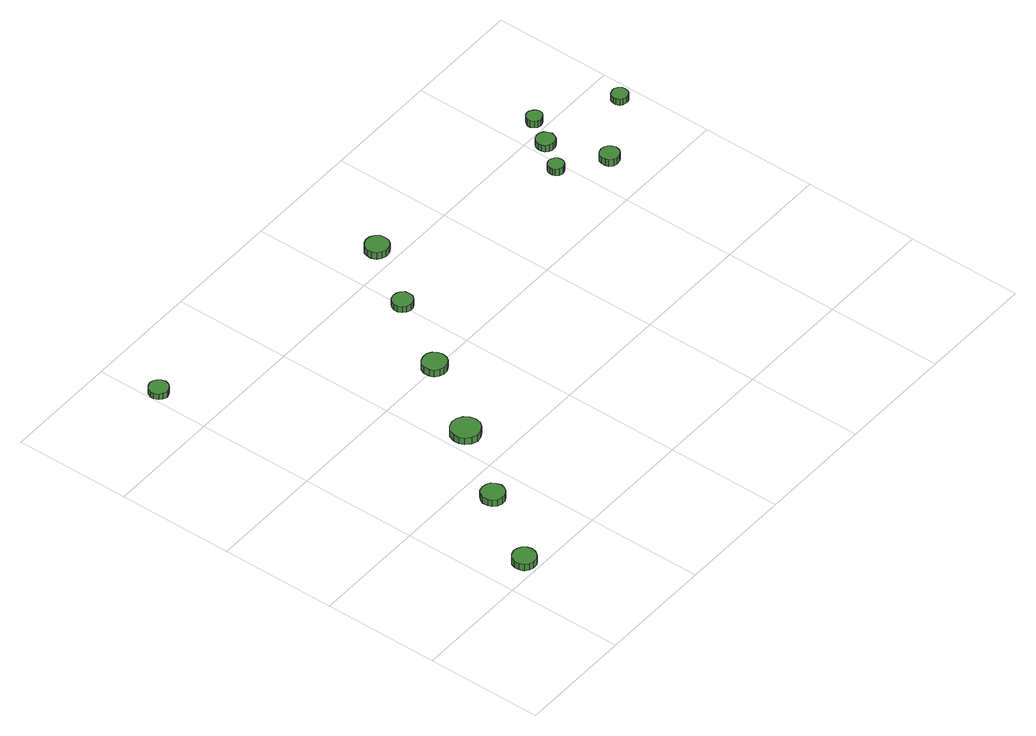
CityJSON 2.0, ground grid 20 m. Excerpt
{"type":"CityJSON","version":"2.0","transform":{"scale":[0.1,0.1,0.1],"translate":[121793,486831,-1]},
"CityObjects":{
"tree1":{"type":"SolitaryVegetationObject","attributes":{"function":"something"},"geometry":[{"type":"MultiSurface","lod":"1","boundaries":[[[0,1,2,3,4,5,6,7,8,9,10,11,12,13,14]],[[15,16,17,18,19,20,21,22,23,24,25,26,27,28,29]],[[0,29,28,1]],[[1,28,27,2]],[[2,27,26,3]],[[3,26,25,4]],[[4,25,24,5]],[[5,24,23,6]],[[6,23,22,7]],[[7,22,21,8]],[[8,21,20,9]],[[9,20,19,10]],[[10,19,18,11]],[[11,18,17,12]],[[12,17,16,13]],[[13,16,15,14]],[[14,15,29,0]]]}]},
"tree2":{"type":"SolitaryVegetationObject","attributes":{"function":"something"},"geometry":[{"type":"MultiSurface","lod":"1","boundaries":[[[30,31,32,33,34,35,36,37,38,39,40,41,42,43,44]],[[45,46,47,48,49,50,51,52,53,54,55,56,57,58,59]],[[30,59,58,31]],[[31,58,57,32]],[[32,57,56,33]],[[33,56,55,34]],[[34,55,54,35]],[[35,54,53,36]],[[36,53,52,37]],[[37,52,51,38]],[[38,51,50,39]],[[39,50,49,40]],[[40,49,48,41]],[[41,48,47,42]],[[42,47,46,43]],[[43,46,45,44]],[[44,45,59,30]]]}]},
"tree3":{"type":"SolitaryVegetationObject","attributes":{"function":"something"},"geometry":[{"type":"MultiSurface","lod":"1","boundaries":[[[60,61,62,63,64,65,66,67,68,69,70,71,72,73,74]],[[75,76,77,78,79,80,81,82,83,84,85,86,87,88,89]],[[60,89,88,61]],[[61,88,87,62]],[[62,87,86,63]],[[63,86,85,64]],[[64,85,84,65]],[[65,84,83,66]],[[66,83,82,67]],[[67,82,81,68]],[[68,81,80,69]],[[69,80,79,70]],[[70,79,78,71]],[[71,78,77,72]],[[72,77,76,73]],[[73,76,75,74]],[[74,75,89,60]]]}]},
"tree4":{"type":"SolitaryVegetationObject","attributes":{"function":"something"},"geometry":[{"type":"MultiSurface","lod":"1","boundaries":[[[90,91,92,93,94,95,96,97,98,99,100,101,102,103,104]],[[105,106,107,108,109,110,111,112,113,114,115,116,117,118,119]],[[90,119,118,91]],[[91,118,117,92]],[[92,117,116,93]],[[93,116,115,94]],[[94,115,114,95]],[[95,114,113,96]],[[96,113,112,97]],[[97,112,111,98]],[[98,111,110,99]],[[99,110,109,100]],[[100,109,108,101]],[[101,108,107,102]],[[102,107,106,103]],[[103,106,105,104]],[[104,105,119,90]]]}]},
"tree5":{"type":"SolitaryVegetationObject","attributes":{"function":"something"},"geometry":[{"type":"MultiSurface","lod":"1","boundaries":[[[120,121,122,123,124,125,126,127,128,129,130,131,132,133,134]],[[135,136,137,138,139,140,141,142,143,144,145,146,147,148,149]],[[120,149,148,121]],[[121,148,147,122]],[[122,147,146,123]],[[123,146,145,124]],[[124,145,144,125]],[[125,144,143,126]],[[126,143,142,127]],[[127,142,141,128]],[[128,141,140,129]],[[129,140,139,130]],[[130,139,138,131]],[[131,138,137,132]],[[132,137,136,133]],[[133,136,135,134]],[[134,135,149,120]]]}]},
"tree6":{"type":"SolitaryVegetationObject","attributes":{"function":"something"},"geometry":[{"type":"MultiSurface","lod":"1","boundaries":[[[150,151,152,153,154,155,156,157,158,159,160,161,162,163,164]],[[165,166,167,168,169,170,171,172,173,174,175,176,177,178,179]],[[150,179,178,151]],[[151,178,177,152]],[[152,177,176,153]],[[153,176,175,154]],[[154,175,174,155]],[[155,174,173,156]],[[156,173,172,157]],[[157,172,171,158]],[[158,171,170,159]],[[159,170,169,160]],[[160,169,168,161]],[[161,168,167,162]],[[162,167,166,163]],[[163,166,165,164]],[[164,165,179,150]]]}]},
"tree7":{"type":"SolitaryVegetationObject","attributes":{"function":"something"},"geometry":[{"type":"MultiSurface","lod":"1","boundaries":[[[180,181,182,183,184,185,186,187,188,189,190,191,192,193,194]],[[195,196,197,198,199,200,201,202,203,204,205,206,207,208,209]],[[180,209,208,181]],[[181,208,207,182]],[[182,207,206,183]],[[183,206,205,184]],[[184,205,204,185]],[[185,204,203,186]],[[186,203,202,187]],[[187,202,201,188]],[[188,201,200,189]],[[189,200,199,190]],[[190,199,198,191]],[[191,198,197,192]],[[192,197,196,193]],[[193,196,195,194]],[[194,195,209,180]]]}]},
"tree8":{"type":"SolitaryVegetationObject","attributes":{"function":"something"},"geometry":[{"type":"MultiSurface","lod":"1","boundaries":[[[210,211,212,213,214,215,216,217,218,219,220,221,222,223,224]],[[225,226,227,228,229,230,231,232,233,234,235,236,237,238,239]],[[210,239,238,211]],[[211,238,237,212]],[[212,237,236,213]],[[213,236,235,214]],[[214,235,234,215]],[[215,234,233,216]],[[216,233,232,217]],[[217,232,231,218]],[[218,231,230,219]],[[219,230,229,220]],[[220,229,228,221]],[[221,228,227,222]],[[222,227,226,223]],[[223,226,225,224]],[[224,225,239,210]]]}]},
"tree9":{"type":"SolitaryVegetationObject","attributes":{"function":"something"},"geometry":[{"type":"MultiSurface","lod":"1","boundaries":[[[240,241,242,243,244,245,246,247,248,249,250,251,252,253,254]],[[255,256,257,258,259,260,261,262,263,264,265,266,267,268,269]],[[240,269,268,241]],[[241,268,267,242]],[[242,267,266,243]],[[243,266,265,244]],[[244,265,264,245]],[[245,264,263,246]],[[246,263,262,247]],[[247,262,261,248]],[[248,261,260,249]],[[249,260,259,250]],[[250,259,258,251]],[[251,258,257,252]],[[252,257,256,253]],[[253,256,255,254]],[[254,255,269,240]]]}]},
"tree10":{"type":"SolitaryVegetationObject","attributes":{"function":"something"},"geometry":[{"type":"MultiSurface","lod":"1","boundaries":[[[270,271,272,273,274,275,276,277,278,279,280,281,282,283,284]],[[285,286,287,288,289,290,291,292,293,294,295,296,297,298,299]],[[270,299,298,271]],[[271,298,297,272]],[[272,297,296,273]],[[273,296,295,274]],[[274,295,294,275]],[[275,294,293,276]],[[276,293,292,277]],[[277,292,291,278]],[[278,291,290,279]],[[279,290,289,280]],[[280,289,288,281]],[[281,288,287,282]],[[282,287,286,283]],[[283,286,285,284]],[[284,285,299,270]]]}]},
"tree11":{"type":"SolitaryVegetationObject","attributes":{"function":"something"},"geometry":[{"type":"MultiSurface","lod":"1","boundaries":[[[300,301,302,303,304,305,306,307,308,309,310,311,312,313,314]],[[315,316,317,318,319,320,321,322,323,324,325,326,327,328,329]],[[300,329,328,301]],[[301,328,327,302]],[[302,327,326,303]],[[303,326,325,304]],[[304,325,324,305]],[[305,324,323,306]],[[306,323,322,307]],[[307,322,321,308]],[[308,321,320,309]],[[309,320,319,310]],[[310,319,318,311]],[[311,318,317,312]],[[312,317,316,313]],[[313,316,315,314]],[[314,315,329,300]]]}]},
"tree12":{"type":"SolitaryVegetationObject","attributes":{"function":"something"},"geometry":[{"type":"MultiSurface","lod":"1","boundaries":[[[330,331,332,333,334,335,336,337,338,339,340,341,342,343,344]],[[345,346,347,348,349,350,351,352,353,354,355,356,357,358,359]],[[330,359,358,331]],[[331,358,357,332]],[[332,357,356,333]],[[333,356,355,334]],[[334,355,354,335]],[[335,354,353,336]],[[336,353,352,337]],[[337,352,351,338]],[[338,351,350,339]],[[339,350,349,340]],[[340,349,348,341]],[[341,348,347,342]],[[342,347,346,343]],[[343,346,345,344]],[[344,345,359,330]]]}]}
},
"vertices":[
[81,24,20],[79,32,20],[74,39,20],[67,43,20],[59,44,20],[51,41,20],[45,36,20],[42,28,20],[42,20,20],[45,12,20],[51,7,20],[59,4,20],[67,5,20],[74,9,20],[79,16,20],[79,16,7],[74,9,7],[67,5,7],[59,4,7],[51,7,7],[45,12,7],[42,20,7],[42,28,7],[45,36,7],[51,41,7],[59,44,7],[67,43,7],[74,39,7],[79,32,7],[81,24,7],
[165,150,20],[163,158,20],[158,165,20],[151,169,20],[143,170,20],[135,168,20],[129,162,20],[126,155,20],[126,146,20],[129,139,20],[135,133,20],[143,131,20],[151,131,20],[158,136,20],[163,142,20],[163,142,7],[158,136,7],[151,131,7],[143,131,7],[135,133,7],[129,139,7],[126,146,7],[126,155,7],[129,162,7],[135,168,7],[143,170,7],[151,169,7],[158,165,7],[163,158,7],[165,150,7],
[36,702,16],[34,709,16],[30,714,16],[24,718,16],[18,719,16],[11,716,16],[6,712,16],[3,705,16],[3,699,16],[6,692,16],[11,688,16],[18,685,16],[24,686,16],[30,690,16],[34,695,16],[34,695,5],[30,690,5],[24,686,5],[18,685,5],[11,688,5],[6,692,5],[3,699,5],[3,705,5],[6,712,5],[11,716,5],[18,719,5],[24,718,5],[30,714,5],[34,709,5],[36,702,5],
[257,271,21],[255,281,21],[249,289,21],[240,295,21],[230,296,21],[220,293,21],[212,286,21],[208,276,21],[208,266,21],[212,257,21],[220,250,21],[230,246,21],[240,248,21],[249,253,21],[255,261,21],[255,261,8],[249,253,8],[240,248,8],[230,246,8],[220,250,8],[212,257,8],[208,266,8],[208,276,8],[212,286,8],[220,293,8],[230,296,8],[240,295,8],[249,289,8],[255,281,8],[257,271,8],
[342,401,20],[340,409,20],[335,416,20],[327,421,20],[319,421,20],[311,419,20],[304,413,20],[301,405,20],[301,396,20],[304,388,20],[311,383,20],[319,380,20],[327,381,20],[335,385,20],[340,392,20],[340,392,7],[335,385,7],[327,381,7],[319,380,7],[311,383,7],[304,388,7],[301,396,7],[301,405,7],[304,413,7],[311,419,7],[319,421,7],[327,421,7],[335,416,7],[340,409,7],[342,401,7],
[418,525,20],[417,532,20],[412,538,20],[406,541,20],[399,542,20],[392,540,20],[387,535,20],[384,528,20],[384,521,20],[387,515,20],[392,510,20],[399,508,20],[406,508,20],[412,512,20],[417,518,20],[417,518,8],[412,512,8],[406,508,8],[399,508,8],[392,510,8],[387,515,8],[384,521,8],[384,528,8],[387,535,8],[392,540,8],[399,542,8],[406,541,8],[412,538,8],[417,532,8],[418,525,8],
[494,632,20],[493,640,20],[488,647,20],[481,651,20],[472,652,20],[465,649,20],[458,644,20],[455,636,20],[455,628,20],[458,620,20],[465,615,20],[472,612,20],[481,613,20],[488,617,20],[493,624,20],[493,624,7],[488,617,7],[481,613,7],[472,612,7],[465,615,7],[458,620,7],[455,628,7],[455,636,7],[458,644,7],[465,649,7],[472,652,7],[481,651,7],[488,647,7],[493,640,7],[494,632,7],
[798,525,21],[797,531,21],[794,535,21],[789,538,21],[784,539,21],[778,537,21],[774,533,21],[772,528,21],[772,523,21],[774,518,21],[778,514,21],[784,512,21],[789,513,21],[794,516,21],[797,520,21],[797,520,8],[794,516,8],[789,513,8],[784,512,8],[778,514,8],[774,518,8],[772,523,8],[772,528,8],[774,533,8],[778,537,8],[784,539,8],[789,538,8],[794,535,8],[797,531,8],[798,525,8],
[836,573,20],[834,579,20],[831,585,20],[825,588,20],[818,589,20],[812,587,20],[807,582,20],[805,576,20],[805,570,20],[807,564,20],[812,560,20],[818,558,20],[825,558,20],[831,561,20],[834,567,20],[834,567,7],[831,561,7],[825,558,7],[818,558,7],[812,560,7],[807,564,7],[805,570,7],[805,576,7],[807,582,7],[812,587,7],[818,589,7],[825,588,7],[831,585,7],[834,579,7],[836,573,7],
[872,476,20],[870,483,20],[866,488,20],[861,491,20],[854,492,20],[847,490,20],[842,486,20],[840,479,20],[840,473,20],[842,467,20],[847,462,20],[854,460,20],[861,461,20],[866,464,20],[870,469,20],[870,469,7],[866,464,7],[861,461,7],[854,460,7],[847,462,7],[842,467,7],[840,473,7],[840,479,7],[842,486,7],[847,490,7],[854,492,7],[861,491,7],[866,488,7],[870,483,7],[872,476,7],
[864,619,20],[863,624,20],[859,628,20],[854,631,20],[849,632,20],[844,630,20],[840,626,20],[837,621,20],[837,616,20],[840,611,20],[844,607,20],[849,605,20],[854,606,20],[859,609,20],[863,613,20],[863,613,7],[859,609,7],[854,606,7],[849,605,7],[844,607,7],[840,611,7],[837,616,7],[837,621,7],[840,626,7],[844,630,7],[849,632,7],[854,631,7],[859,628,7],[863,624,7],[864,619,7],
[985,547,19],[984,552,19],[980,557,19],[975,560,19],[970,560,19],[964,558,19],[960,555,19],[958,549,19],[958,544,19],[960,538,19],[964,535,19],[970,533,19],[975,533,19],[980,536,19],[984,541,19],[984,541,7],[980,536,7],[975,533,7],[970,533,7],[964,535,7],[960,538,7],[958,544,7],[958,549,7],[960,555,7],[964,558,7],[970,560,7],[975,560,7],[980,557,7],[984,552,7],[985,547,7]
]}
